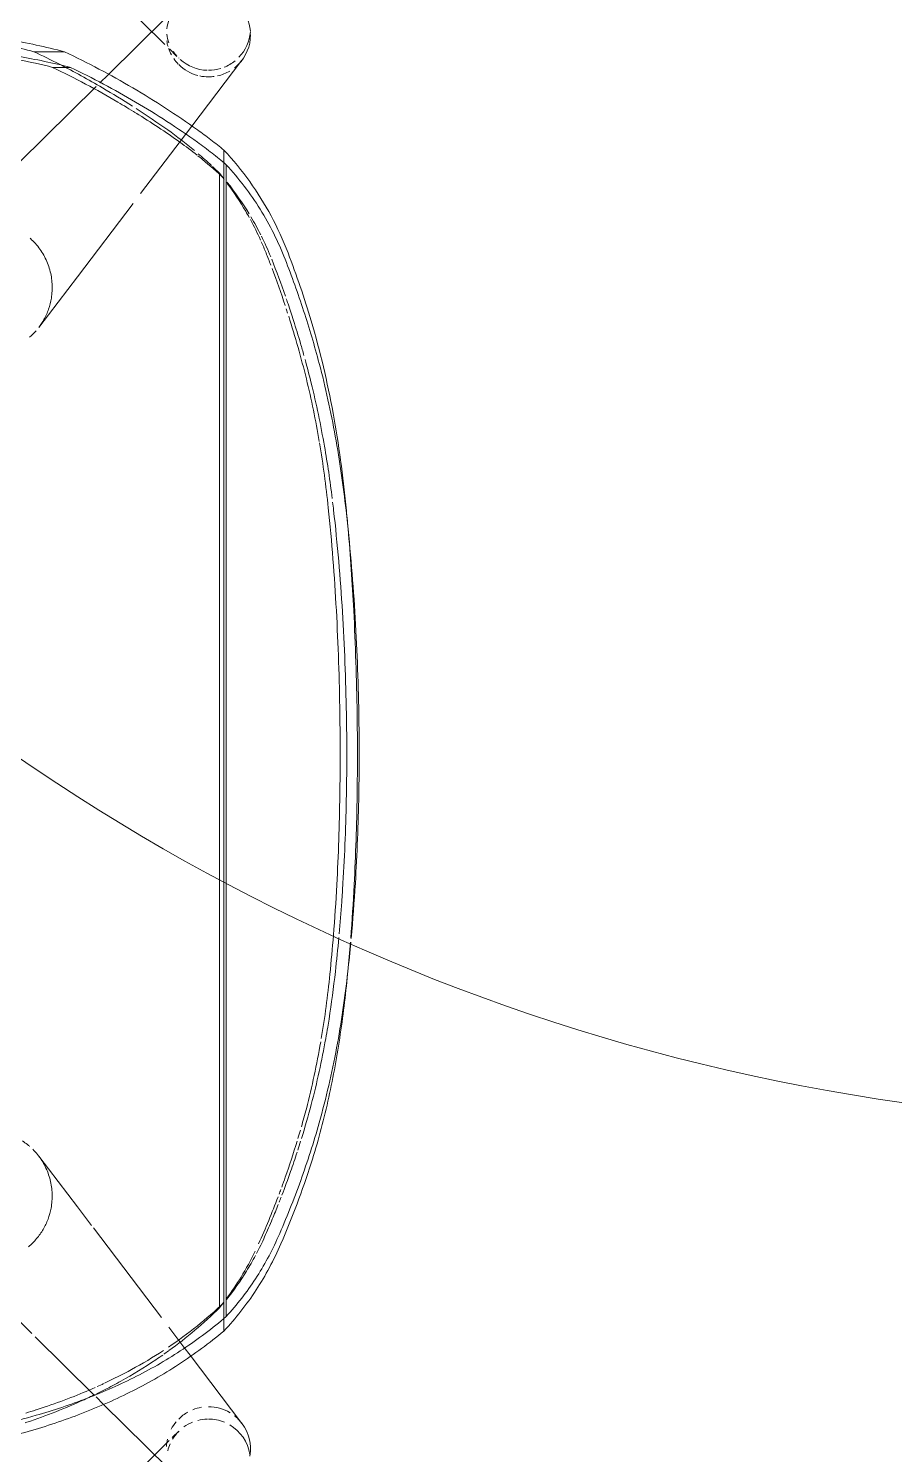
# Model space of a CAD drawing. Header units: millimetres. Extents: x 81566 to 292854, y -8553 to 29000.
# Drawn here: x 106196.9 to 106443.8, y 18263.5 to 18670 of the extents above; entities that cross this region are included whole.
import ezdxf

# ---------------------------------------------------------------- set-up
doc = ezdxf.new("R2010")
doc.units = ezdxf.units.MM
doc.layers.add('I-FURN-1', color=9, linetype='Continuous', lineweight=9, true_color=0x808080)

# ---------------------------------------------------------------- blocks, each defined once
blk = doc.blocks.new('Chair_IconsOfDenmark_NamNam_WoodChair - 1_187-V131-План расстановки мебели и оборудования 2 этажа в осях 23-33')
at = {"layer": 'I-FURN-1'}
for p, q in [((7.19, -165.82), (24.55, -148.24)), ((3.78, -169.26), (5.89, -167.13))]:
    blk.add_line(p, q, dxfattribs=at)
for start, end in [(98.3213, 110.362), (138.0265, 178.2608), (135, 135.3477), (123.3003, 131.4929), (180, 196.9951), (201.7605, 219.3413), (226.3542, 265.061)]:
    blk.add_arc((11.8, -178.23), 12, start, end, dxfattribs=at)
blk.add_open_spline([(9.43, -83.83), (9.88, -90.96), (11.51, -105.09), (15.72, -124.26), (20.42, -138.7), (24.46, -148.56), (27.85, -155.85), (30.78, -161.37), (32.57, -164.44), (33.02, -165.21)], degree=3, knots=[0, 0, 0, 0, 0.2, 0.4, 0.55, 0.625, 0.7, 0.775, 0.8, 0.8, 0.8, 0.8], dxfattribs=at)
blk = doc.blocks.new('Chair_IconsOfDenmark_NamNam_WoodChair - 1_187-V132-План расстановки мебели и оборудования 2 этажа в осях 23-33')
at = {"layer": 'I-FURN-1'}
for p, q in [((44.66, -127.88), (57.68, -114.71)), ((378.63, -124.4), (400.15, -146.18)), ((27.16, -145.6), (43.76, -128.8)), ((80.77, -140.87), (95.23, -129.88)), ((345.97, -140.87), (331.5, -129.88)), ((410.11, -137.17), (410.11, -128.47)), ((405.64, -133.81), (405.64, -138.92)), ((75.48, -144.89), (80.77, -140.87)), ((366.85, -156.75), (345.97, -140.87)), ((24.55, -148.24), (26.59, -146.18)), ((49.25, -164.83), (74.76, -145.44)), ((6.36, -166.65), (24.55, -148.24)), ((401.2, -147.25), (403.53, -149.6)), ((403.53, -149.6), (419.97, -166.25)), ((386.52, -171.7), (369.69, -158.91)), ((40.78, -171.26), (46.5, -166.92)), ((19.06, -187.78), (38.53, -172.98)), ((38.53, -172.98), (40.78, -171.26)), ((388.88, -173.5), (386.52, -171.7)), ((407.67, -187.78), (388.88, -173.5)), ((49.02, -182.64), (45.37, -182.64)), ((175.12, -182.64), (49.02, -182.64)), ((175.8, -181.38), (52, -181.38)), ((175.12, -182.64), (53.45, -182.64)), ((373.99, -182.64), (175.12, -182.64)), ((378.43, -182.64), (175.12, -182.64)), ((375.46, -181.38), (175.8, -181.38)), ((382.02, -182.64), (378.43, -182.64)), ((174.75, -183.3), (49.5, -183.3)), ((377.89, -183.3), (174.75, -183.3))]:
    blk.add_line(p, q, dxfattribs=at)
for centre, start, end in [((11.8, -178.23), 76.601, 86.6645), ((414.93, -178.23), 98.2401, 106.2609), ((414.93, -178.23), 68.5084, 81.6787), ((11.8, -178.23), 50.1832, 62.3372), ((11.8, -178.23), 29.3668, 45), ((414.93, -178.23), 135, 165.2052), ((414.93, -178.23), 124.3954, 134.3064), ((414.93, -178.23), 108.8082, 118.2736), ((11.8, -178.23), 9.5114, 21.6841), ((11.8, -178.23), 329.0818, 0), ((414.93, -178.23), 168.1903, 180), ((414.93, -178.23), 180, 187.9321), ((414.93, -178.23), 192.635, 210.5819), ((11.8, -178.23), 259.8707, 315), ((11.8, -178.23), 315, 321.5101), ((414.93, -178.23), 218.3184, 225), ((414.93, -178.23), 225, 270), ((414.93, -178.23), 274.939, 313.655)]:
    blk.add_arc(centre, 12, start, end, dxfattribs=at)
for points, knots in [([(9.43, -83.83), (9.88, -90.96), (11.51, -105.09), (15.72, -124.26), (20.42, -138.7), (24.46, -148.56), (27.85, -155.85), (31.61, -162.95), (37.18, -172.03), (41.93, -178.49), (45.37, -182.64)], [0, 0, 0, 0, 0.2, 0.4, 0.55, 0.625, 0.7, 0.775, 0.85, 1, 1, 1, 1]), ([(14.43, -88.75), (14.88, -95.59), (16.48, -109.14), (20.59, -127.52), (25.18, -141.35), (29.13, -150.8), (32.43, -157.77), (36.1, -164.55), (41.52, -173.21), (46.16, -179.36), (49.5, -183.3)], [0, 0, 0, 0, 0.2, 0.4, 0.55, 0.625, 0.7, 0.775, 0.85, 1, 1, 1, 1]), ([(26.68, -144.65), (26.38, -144.03), (24.85, -140.76), (22.29, -134.75), (20.23, -129.06), (19.25, -126.12), (19.19, -125.95)], [0.3824636, 0.3824636, 0.3824636, 0.3824636, 0.4, 0.475, 0.55, 0.5544349, 0.5544349, 0.5544349, 0.5544349]), ([(99.58, -125.19), (99.25, -125.69), (98.75, -126.4), (98.21, -127.05), (98.03, -127.25)], [-0.82195604, -0.82195604, -0.82195604, -0.82195604, -0.79166667, -0.77777778, -0.77777778, -0.77777778, -0.77777778]), ([(29.3, -145.97), (28.28, -143.69), (26.26, -138.88), (24.24, -133.2), (23.15, -129.87), (22.91, -129.12)], [0.4058231, 0.4058231, 0.4058231, 0.4058231, 0.475, 0.55, 0.5716925, 0.5716925, 0.5716925, 0.5716925]), ([(97.21, -128.14), (96.74, -128.61), (95.72, -129.53), (94.05, -130.75), (91.75, -132.06), (88.48, -133.27), (85.18, -133.73), (82.42, -133.67), (80.02, -133.36), (77.26, -132.58), (74.31, -131.2), (71.66, -129.31), (70.11, -127.78), (69.42, -126.95)], [-0.7569444, -0.7569444, -0.7569444, -0.7569444, -0.7222222, -0.6875, -0.6527778, -0.5833333, -0.5138889, -0.4791667, -0.4444444, -0.3888889, -0.3333333, -0.2777778, -0.2222222, -0.2222222, -0.2222222, -0.2222222]), ([(339.84, -133.45), (338.78, -133.28), (336.66, -132.73), (333.86, -131.5), (332.21, -130.41), (331.5, -129.87)], [-0.4444444, -0.4444444, -0.4444444, -0.4444444, -0.3888889, -0.3333333, -0.2878236, -0.2878236, -0.2878236, -0.2878236]), ([(356.92, -127.4), (356.78, -127.55), (356.19, -128.19), (355.05, -129.26), (353.41, -130.51), (351.13, -131.87), (347.89, -133.16), (344.6, -133.7), (341.84, -133.7), (340.51, -133.56), (339.84, -133.45)], [-0.7671385, -0.7671385, -0.7671385, -0.7671385, -0.7569444, -0.7222222, -0.6875, -0.6527778, -0.5833333, -0.5138889, -0.4791667, -0.4444444, -0.4444444, -0.4444444, -0.4444444]), ([(405.64, -133.81), (402.61, -140.15), (398.39, -148.1), (393.74, -155.79), (392.7, -157.47)], [0, 0, 0, 0, 0.5, 0.6407452, 0.6407452, 0.6407452, 0.6407452]), ([(406.53, -135.76), (404.4, -139.91), (400.54, -146.95), (396.36, -153.79), (394.55, -156.61)], [0.183317, 0.183317, 0.183317, 0.183317, 0.5, 0.7277046, 0.7277046, 0.7277046, 0.7277046]), ([(38.52, -165.19), (38.07, -164.55), (35.42, -160.69), (32.08, -155.19), (29.42, -150.19), (28.63, -148.63)], [0.1799439, 0.1799439, 0.1799439, 0.1799439, 0.2, 0.3, 0.3446744, 0.3446744, 0.3446744, 0.3446744]), ([(39.82, -165.41), (37.89, -162.45), (34.61, -156.92), (31.71, -151.17), (30.49, -148.56)], [0.2023471, 0.2023471, 0.2023471, 0.2023471, 0.3, 0.379627, 0.379627, 0.379627, 0.379627]), ([(380.44, -175.22), (380.09, -175.67), (378.03, -178.21), (375.86, -180.67), (373.99, -182.64)], [0.3953288, 0.3953288, 0.3953288, 0.3953288, 0.5, 1, 1, 1, 1]), ([(66.88, -191.62), (65.38, -190.81), (61.04, -188.32), (56.94, -185.43), (54.34, -183.36)], [0.2689381, 0.2689381, 0.2689381, 0.2689381, 0.5, 0.9485536, 0.9485536, 0.9485536, 0.9485536]), ([(68.1, -191.53), (65.59, -190.31), (60.99, -187.8), (56.64, -184.88), (54.66, -183.42)], [0.1097724, 0.1097724, 0.1097724, 0.1097724, 0.5, 0.8440882, 0.8440882, 0.8440882, 0.8440882]), ([(372.57, -183.61), (370, -185.52), (366.78, -187.64), (363.42, -189.54), (362.82, -189.87)], [0.1375209, 0.1375209, 0.1375209, 0.1375209, 0.5, 0.5776444, 0.5776444, 0.5776444, 0.5776444]), ([(96.33, -203.51), (94.49, -202.91), (90.38, -201.52), (86.32, -200.03), (84.09, -199.17)], [0.3547182, 0.3547182, 0.3547182, 0.3547182, 0.5, 0.6793937, 0.6793937, 0.6793937, 0.6793937]), ([(99.54, -203.52), (96.07, -202.46), (91.67, -201.02), (87.32, -199.45), (86.38, -199.11)], [0.2338208, 0.2338208, 0.2338208, 0.2338208, 0.5, 0.5734893, 0.5734893, 0.5734893, 0.5734893]), ([(315.64, -207.53), (309.67, -209), (298.76, -211.27), (287.72, -212.9), (282.74, -213.51)], [0, 0, 0, 0, 0.5, 0.9077977, 0.9077977, 0.9077977, 0.9077977]), ([(198.2, -215.69), (189.64, -215.56), (176.28, -215.12), (162.98, -214.25), (158.19, -213.87)], [0, 0, 0, 0, 0.5, 0.7820435, 0.7820435, 0.7820435, 0.7820435]), ([(157.33, -218.92), (162.55, -219.39), (176.19, -220.42), (189.88, -220.94), (198.34, -221.1)], [0.1886723, 0.1886723, 0.1886723, 0.1886723, 0.5, 1, 1, 1, 1]), ([(157.34, -218.8), (162.41, -219.19), (176, -220.05), (189.64, -220.48), (198.2, -220.61)], [0.2012515, 0.2012515, 0.2012515, 0.2012515, 0.5, 1, 1, 1, 1]), ([(221.42, -220.61), (231.25, -220.46), (248.85, -219.9), (266.37, -218.71), (274.12, -218.03)], [0, 0, 0, 0, 0.5, 0.8977725, 0.8977725, 0.8977725, 0.8977725])]:
    blk.add_open_spline(points, degree=3, knots=knots, dxfattribs=at)
for points in [[(410.11, -137.17), (411.48, -131.83), (413.78, -121.08), (415.19, -110.17), (415.68, -104.67)], [(405.64, -138.92), (406.89, -133.98), (408.98, -124.04), (410.27, -113.97), (410.72, -108.91)], [(411.83, -121.19), (411.3, -123.62), (410.73, -126.05), (410.11, -128.47)], [(407.82, -124.1), (407.18, -127.35), (406.45, -130.58), (405.64, -133.81)], [(22.89, -129.06), (22.58, -128.1), (22.29, -127.15), (22, -126.19)], [(330.53, -129.08), (329.88, -128.52), (329.27, -127.91), (328.71, -127.26)], [(410.11, -128.47), (408.96, -130.92), (407.76, -133.35), (406.53, -135.76)], [(387.83, -175.13), (392.09, -169.13), (400.07, -156.81), (406.95, -143.83), (410.11, -137.17)], [(384.31, -175.1), (388.39, -169.37), (396.02, -157.61), (402.61, -145.25), (405.64, -138.92)], [(27.3, -145.94), (27.09, -145.51), (26.88, -145.08), (26.68, -144.65)], [(28.6, -148.56), (28.22, -147.82), (27.85, -147.08), (27.48, -146.33)], [(30.38, -148.34), (30.11, -147.75), (29.83, -147.15), (29.56, -146.55)], [(392.59, -157.64), (389.96, -161.86), (387.21, -166.02), (384.31, -170.09)], [(393.9, -157.64), (391.94, -160.67), (389.92, -163.66), (387.83, -166.61)], [(39.69, -166.82), (39.37, -166.38), (39.05, -165.94), (38.74, -165.5)], [(387.83, -166.61), (385.96, -169.24), (384, -171.78), (381.94, -174.24)], [(52, -181.38), (47.56, -176.82), (43.48, -172.03), (39.78, -166.95)], [(53.45, -182.64), (48.78, -177.67), (44.55, -172.43), (40.78, -166.85)], [(384.31, -170.09), (383.12, -171.77), (381.87, -173.42), (380.59, -175.04)], [(381.03, -175.31), (379.94, -176.59), (378.82, -177.84), (377.67, -179.07)], [(377.89, -183.3), (379.02, -181.98), (381.22, -179.29), (383.3, -176.51), (384.31, -175.1)], [(382.02, -182.64), (383.03, -181.42), (385.02, -178.96), (386.91, -176.42), (387.83, -175.13)], [(45.37, -182.64), (49.04, -186.07), (56.86, -192.19), (65.63, -196.88), (70.24, -198.89)], [(53.48, -182.54), (52.98, -182.16), (52.49, -181.77), (52, -181.38)], [(352.74, -200.92), (356.38, -199.52), (363.4, -196.32), (373.25, -190.2), (379.19, -185.3), (382.02, -182.64)], [(375.46, -181.38), (374.88, -181.85), (374.3, -182.31), (373.71, -182.76)], [(377.39, -179.37), (376.76, -180.04), (376.11, -180.72), (375.46, -181.38)], [(49.5, -183.3), (52.89, -186.4), (60.06, -191.95), (68.04, -196.26), (72.24, -198.12)], [(350.92, -200.11), (355.95, -198.13), (365.48, -193.38), (373.93, -186.95), (377.89, -183.3)], [(372.91, -183.52), (370.02, -185.84), (367, -187.95), (363.86, -189.85)], [(362.23, -190.2), (360.32, -191.23), (358.36, -192.2), (356.37, -193.1)], [(363, -190.36), (361.33, -191.35), (359.62, -192.28), (357.88, -193.15)], [(72.24, -194.25), (70.62, -193.52), (69.03, -192.75), (67.47, -191.93)], [(83.63, -198.08), (79.12, -196.37), (74.65, -194.52), (70.24, -192.53)], [(77.31, -196.44), (75.61, -195.73), (73.92, -195), (72.24, -194.25)], [(352.74, -194.64), (351.58, -195.1), (350.42, -195.55), (349.25, -196)], [(357.53, -193.32), (355.61, -194.28), (353.64, -195.16), (351.63, -195.98)], [(355.94, -193.29), (354.89, -193.76), (353.82, -194.21), (352.74, -194.64)], [(70.24, -198.89), (74, -200.52), (81.6, -203.59), (89.34, -206.28), (93.26, -207.53)], [(72.24, -198.12), (77.51, -200.44), (88.19, -204.71), (99.17, -208.22), (104.73, -209.8)], [(81.48, -198.15), (80.08, -197.59), (78.69, -197.02), (77.31, -196.44)], [(83.52, -198.95), (83.03, -198.76), (82.55, -198.57), (82.07, -198.38)], [(85.71, -198.86), (85.26, -198.7), (84.81, -198.53), (84.36, -198.36)], [(348.31, -196.36), (344.82, -197.68), (341.31, -198.92), (337.77, -200.09)], [(350.92, -196.26), (347.44, -197.64), (343.93, -198.95), (340.4, -200.17)], [(334.68, -201.1), (328.81, -202.97), (322.86, -204.65), (316.85, -206.14)], [(321.24, -209.8), (326.29, -208.46), (336.28, -205.51), (346.07, -202), (350.92, -200.11)], [(333.48, -202.48), (331.31, -203.17), (329.13, -203.84), (326.94, -204.48)], [(333.38, -207.53), (336.65, -206.55), (343.15, -204.46), (349.56, -202.14), (352.74, -200.92)], [(338.21, -200.93), (336.64, -201.46), (335.06, -201.98), (333.48, -202.48)], [(336.84, -200.4), (336.42, -200.54), (336, -200.68), (335.58, -200.81)], [(339.66, -200.43), (339.17, -200.6), (338.69, -200.76), (338.21, -200.93)], [(99.49, -204.51), (98.64, -204.25), (97.8, -203.98), (96.96, -203.71)], [(109.98, -207.53), (106.71, -206.66), (103.46, -205.74), (100.24, -204.74)], [(102.65, -204.44), (101.87, -204.21), (101.09, -203.98), (100.31, -203.75)], [(108.76, -206.14), (107.04, -205.68), (105.32, -205.21), (103.62, -204.72)], [(127.79, -210.24), (121.4, -209.13), (115.06, -207.78), (108.76, -206.14)], [(316.85, -206.14), (310.94, -207.59), (304.99, -208.8), (299.01, -209.82)], [(322.39, -205.77), (320.15, -206.38), (317.9, -206.97), (315.64, -207.53)], [(326.94, -204.48), (325.79, -204.81), (324.64, -205.14), (323.49, -205.46)], [(93.26, -207.53), (99.08, -209.38), (110.84, -212.53), (128.85, -215.83), (140.99, -217.31), (147.1, -217.9)], [(104.73, -209.8), (111.79, -211.79), (126.03, -215.06), (140.52, -217.16), (147.84, -217.96)], [(128.77, -211.67), (122.46, -210.53), (116.2, -209.17), (109.98, -207.53)], [(147.1, -212.85), (140.94, -212.22), (134.82, -211.42), (128.74, -210.4)], [(279.36, -217.46), (286.45, -216.67), (300.51, -214.65), (314.37, -211.62), (321.24, -209.8)], [(280.09, -217.47), (289.16, -216.59), (307.11, -214.19), (324.68, -210.1), (333.38, -207.53)], [(298.59, -209.89), (292.46, -210.92), (286.3, -211.74), (280.09, -212.38)], [(131.96, -212.22), (130.9, -212.04), (129.83, -211.86), (128.77, -211.67)], [(134.3, -212.6), (133.52, -212.48), (132.74, -212.35), (131.96, -212.22)], [(147.84, -214.42), (143.3, -213.91), (138.79, -213.31), (134.3, -212.6)], [(158.19, -213.87), (154.49, -213.57), (150.8, -213.23), (147.1, -212.85)], [(157.53, -215.4), (154.29, -215.11), (151.06, -214.78), (147.84, -214.42)], [(279.36, -213.91), (269.73, -215.01), (250.43, -216.64), (231.02, -217.38), (221.29, -217.56)], [(280.09, -212.38), (270.36, -213.42), (250.86, -214.9), (231.25, -215.54), (221.42, -215.69)], [(281.71, -213.64), (280.93, -213.73), (280.14, -213.82), (279.36, -213.91)], [(147.84, -217.96), (150.64, -218.27), (153.44, -218.56), (156.25, -218.82)], [(147.84, -217.97), (150.65, -218.24), (153.46, -218.49), (156.28, -218.71)], [(167.73, -216.22), (164.68, -216.01), (161.64, -215.77), (158.6, -215.5)], [(173.03, -216.57), (171.26, -216.46), (169.49, -216.35), (167.73, -216.22)], [(198.34, -217.56), (189.88, -217.4), (181.44, -217.08), (173.03, -216.57)], [(221.42, -215.69), (217.55, -215.75), (209.81, -215.81), (202.07, -215.75), (198.2, -215.69)], [(221.29, -217.56), (217.46, -217.63), (209.81, -217.69), (202.16, -217.63), (198.34, -217.56)], [(221.29, -221.1), (231.02, -220.92), (250.43, -220.18), (269.73, -218.55), (279.36, -217.46)], [(274.12, -218.03), (276.11, -217.85), (278.1, -217.66), (280.09, -217.47)], [(198.2, -220.61), (202.07, -220.67), (209.81, -220.73), (217.55, -220.67), (221.42, -220.61)], [(198.34, -221.1), (202.16, -221.17), (209.81, -221.24), (217.46, -221.17), (221.29, -221.1)]]:
    blk.add_open_spline(points, degree=3, dxfattribs=at)
blk = doc.blocks.new('Chair_IconsOfDenmark_NamNam_WoodChair - 1_187-V133-План расстановки мебели и оборудования 2 этажа в осях 23-33')
at = {"layer": 'I-FURN-1'}
for p, q in [((403.53, -149.6), (420.78, -167.07)), ((421.63, -167.92), (423.47, -169.79))]:
    blk.add_line(p, q, dxfattribs=at)
for start, end in [(65.6953, 75.5797), (45, 58.6121), (44.6523, 45), (22.0368, 35.7266), (337.5512, 0), (1.332, 14.749), (279.2913, 329.7159)]:
    blk.add_arc((414.93, -178.23), 12, start, end, dxfattribs=at)
blk = doc.blocks.new('Баффл акустический подвесной - 1180мм-V285-План расстановки мебели и оборудования 2 этажа в осях 23-33')
at = {"layer": 'I-FURN-1'}
blk.add_arc((0, 0), 590, 180, 360, dxfattribs=at)
blk.add_arc((0, 0), 590, 180, 360, dxfattribs=at)

msp = doc.modelspace()

# ---------------------------------------------------------------- block references
at = {"layer": 'I-FURN-1'}
msp.add_blockref('Баффл акустический подвесной - 1180мм-V285-План расстановки мебели и оборудования 2 этажа в осях 23-33', (106529, 18948), dxfattribs=at)
at = {"layer": 'I-FURN-1', "rotation": 90.00000000000017}
for name, p in [('Chair_IconsOfDenmark_NamNam_WoodChair - 1_187-V131-План расстановки мебели и оборудования 2 этажа в осях 23-33', (106070, 18658.28)), ('Chair_IconsOfDenmark_NamNam_WoodChair - 1_187-V132-План расстановки мебели и оборудования 2 этажа в осях 23-33', (106070, 18253.28)), ('Chair_IconsOfDenmark_NamNam_WoodChair - 1_187-V133-План расстановки мебели и оборудования 2 этажа в осях 23-33', (106070, 17846.63))]:
    msp.add_blockref(name, p, dxfattribs=at)

doc.saveas('drawing.dxf')
